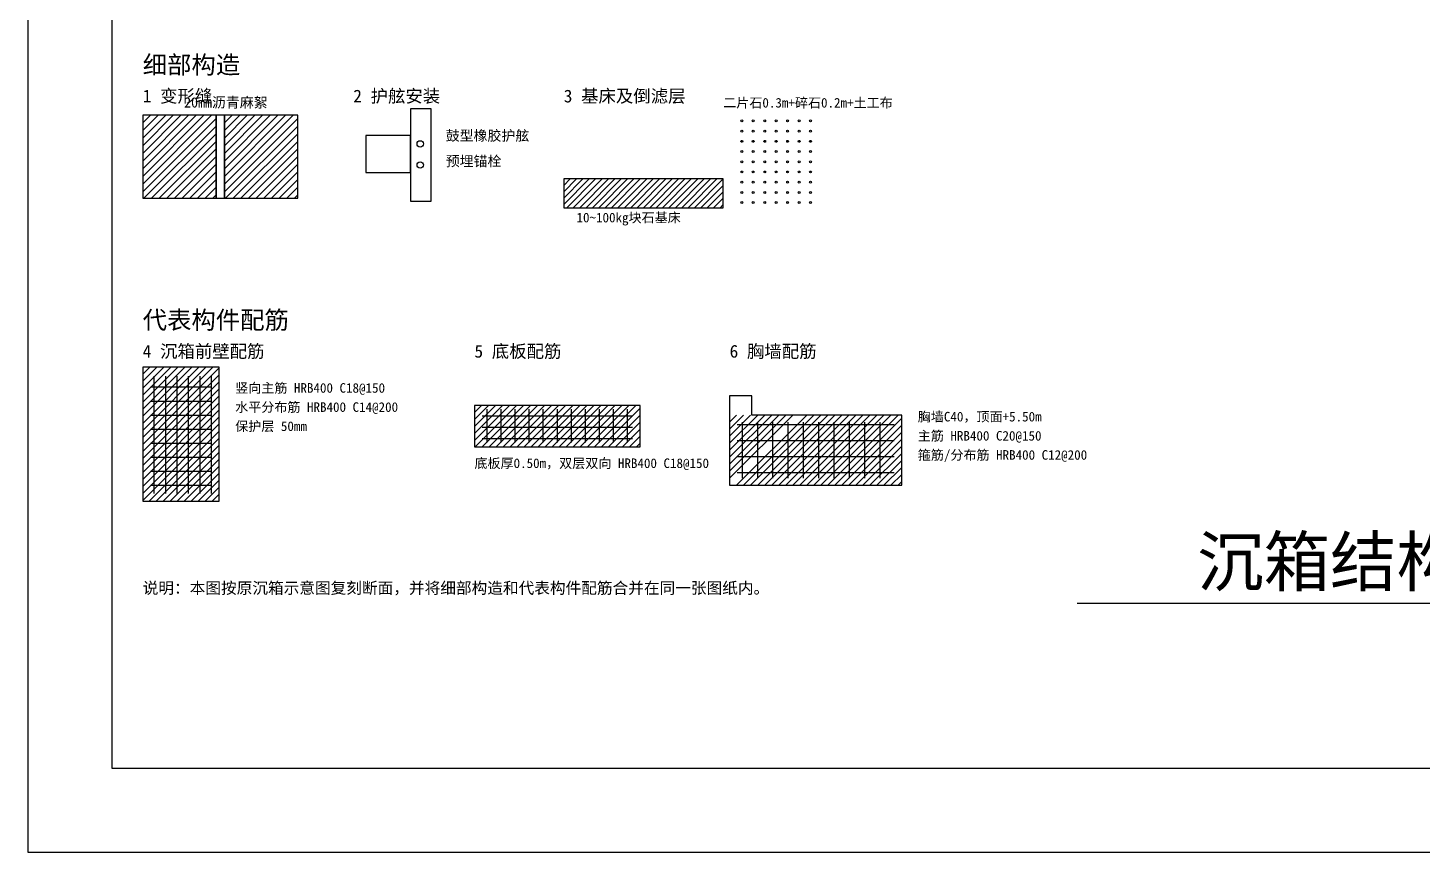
# Model space of a CAD drawing. Header units: metres. Extents: x 0 to 4700, y -1420 to 1900.
# Drawn here: x 0 to 2186, y -1420 to -128 of the extents above; entities that cross this region are included whole.
import ezdxf

# ---------------------------------------------------------------- set-up
doc = ezdxf.new("R2010")
doc.units = ezdxf.units.M
for name, color, linetype in [('BORDER', 7, 'Continuous'), ('CAISSON', 7, 'Continuous'), ('CUT', 7, 'Continuous'), ('EQUIPMENT', 7, 'Continuous'), ('FOUNDATION', 7, 'Continuous'), ('HATCH', 7, 'Continuous'), ('STRUCTURE', 7, 'Continuous'), ('TEXT', 7, 'Continuous')]:
    doc.layers.add(name, color=color, linetype=linetype)
doc.styles.add('CN-SIMSUN', font='SimSun.ttf')

msp = doc.modelspace()

# ---------------------------------------------------------------- linework, layer by layer
at = {"layer": 'BORDER'}
msp.add_line((1645, -1029.636), (3102, -1029.636), dxfattribs=at)
for points in [[(0, -1420), (4700, -1420), (4700, 1899.62), (0, 1899.62), (0, -1420)], [(131.6, -1288.4), (4568.4, -1288.4), (4568.4, 1768.02), (131.6, 1768.02), (131.6, -1288.4)]]:
    msp.add_lwpolyline(points, close=True, dxfattribs=at)
at = {"layer": 'CAISSON'}
for points in [[(180, -395), (295, -395), (295, -265), (180, -265), (180, -395)], [(308, -395), (423, -395), (423, -265), (308, -265), (308, -395)], [(180, -870), (300, -870), (300, -660), (180, -660), (180, -870)], [(700, -785), (960, -785), (960, -720), (700, -720), (700, -785)]]:
    msp.add_lwpolyline(points, close=True, dxfattribs=at)
at = {"layer": 'CUT'}
msp.add_lwpolyline([(295, -395), (308, -395), (308, -265), (295, -265), (295, -395)], close=True, dxfattribs=at)
at = {"layer": 'EQUIPMENT'}
msp.add_lwpolyline([(530, -355), (600, -355), (600, -297), (530, -297), (530, -355)], close=True, dxfattribs=at)
for centre in [(615, -310), (615, -343)]:
    msp.add_circle(centre, 5, dxfattribs=at)
at = {"layer": 'FOUNDATION'}
msp.add_lwpolyline([(840, -410), (1090, -410), (1090, -365), (840, -365), (840, -410)], close=True, dxfattribs=at)
at = {"layer": 'HATCH'}
for p, q in [((180, -265), (180, -265)), ((180, -277), (192, -265)), ((180, -289), (204, -265)), ((180, -301), (216, -265)), ((180, -313), (228, -265)), ((180, -325), (240, -265)), ((180, -337), (252, -265)), ((180, -349), (264, -265)), ((180, -361), (276, -265)), ((180, -373), (288, -265)), ((180, -385), (295, -270)), ((295, -282), (182, -395)), ((308, -265), (308, -265)), ((308, -277), (320, -265)), ((308, -289), (332, -265)), ((308, -301), (344, -265)), ((308, -313), (356, -265)), ((308, -325), (368, -265)), ((308, -337), (380, -265)), ((308, -349), (392, -265)), ((308, -361), (404, -265)), ((308, -373), (416, -265)), ((308, -385), (423, -270)), ((423, -282), (310, -395)), ((295, -294), (194, -395)), ((423, -294), (322, -395)), ((295, -306), (206, -395)), ((295, -318), (218, -395)), ((423, -306), (334, -395)), ((423, -318), (346, -395)), ((295, -330), (230, -395)), ((295, -342), (242, -395)), ((423, -330), (358, -395)), ((423, -342), (370, -395)), ((295, -354), (254, -395)), ((295, -366), (266, -395)), ((423, -354), (382, -395)), ((423, -366), (394, -395)), ((840, -365), (840, -365)), ((840, -375), (850, -365)), ((840, -385), (860, -365)), ((840, -395), (870, -365)), ((840, -405), (880, -365)), ((845, -410), (890, -365)), ((855, -410), (900, -365)), ((865, -410), (910, -365)), ((875, -410), (920, -365)), ((885, -410), (930, -365)), ((895, -410), (940, -365)), ((905, -410), (950, -365)), ((915, -410), (960, -365)), ((925, -410), (970, -365)), ((935, -410), (980, -365)), ((945, -410), (990, -365)), ((955, -410), (1000, -365)), ((965, -410), (1010, -365)), ((975, -410), (1020, -365)), ((985, -410), (1030, -365)), ((995, -410), (1040, -365)), ((1005, -410), (1050, -365)), ((1015, -410), (1060, -365)), ((1025, -410), (1070, -365)), ((1035, -410), (1080, -365)), ((1090, -365), (1045, -410)), ((295, -378), (278, -395)), ((295, -390), (290, -395)), ((423, -378), (406, -395)), ((423, -390), (418, -395)), ((1090, -375), (1055, -410)), ((1090, -385), (1065, -410)), ((1090, -395), (1075, -410)), ((1090, -405), (1085, -410)), ((180, -660), (180, -660)), ((180, -671), (191, -660)), ((180, -682), (202, -660)), ((180, -693), (213, -660)), ((180, -704), (224, -660)), ((180, -715), (235, -660)), ((180, -726), (246, -660)), ((180, -737), (257, -660)), ((180, -748), (268, -660)), ((180, -759), (279, -660)), ((180, -770), (290, -660)), ((180, -781), (300, -661)), ((180, -792), (300, -672)), ((180, -803), (300, -683)), ((180, -814), (300, -694)), ((180, -825), (300, -705)), ((180, -836), (300, -716)), ((700, -720), (700, -720)), ((700, -731), (711, -720)), ((700, -742), (722, -720)), ((700, -753), (733, -720)), ((700, -764), (744, -720)), ((700, -775), (755, -720)), ((701, -785), (766, -720)), ((712, -785), (777, -720)), ((723, -785), (788, -720)), ((734, -785), (799, -720)), ((745, -785), (810, -720)), ((756, -785), (821, -720)), ((767, -785), (832, -720)), ((778, -785), (843, -720)), ((789, -785), (854, -720)), ((800, -785), (865, -720)), ((811, -785), (876, -720)), ((822, -785), (887, -720)), ((833, -785), (898, -720)), ((844, -785), (909, -720)), ((855, -785), (920, -720)), ((866, -785), (931, -720)), ((877, -785), (942, -720)), ((888, -785), (953, -720)), ((180, -847), (300, -727)), ((180, -858), (300, -738)), ((960, -724), (899, -785)), ((960, -735), (910, -785)), ((1100, -735), (1100, -735)), ((1100, -746), (1111, -735)), ((1100, -757), (1122, -735)), ((1100, -768), (1133, -735)), ((1100, -779), (1144, -735)), ((1100, -790), (1155, -735)), ((1100, -801), (1166, -735)), ((1100, -812), (1177, -735)), ((1100, -823), (1188, -735)), ((1100, -834), (1199, -735)), ((1111, -845), (1221, -735)), ((1122, -845), (1232, -735)), ((1133, -845), (1243, -735)), ((1144, -845), (1254, -735)), ((1155, -845), (1265, -735)), ((1166, -845), (1276, -735)), ((1177, -845), (1287, -735)), ((1188, -845), (1298, -735)), ((1199, -845), (1309, -735)), ((1210, -845), (1320, -735)), ((1221, -845), (1331, -735)), ((1232, -845), (1342, -735)), ((1243, -845), (1353, -735)), ((1254, -845), (1364, -735)), ((1370, -740), (1265, -845)), ((180, -869), (300, -749)), ((300, -760), (190, -870)), ((960, -746), (921, -785)), ((960, -757), (932, -785)), ((1370, -751), (1276, -845)), ((1370, -762), (1287, -845)), ((300, -771), (201, -870)), ((300, -782), (212, -870)), ((960, -768), (943, -785)), ((960, -779), (954, -785)), ((1370, -773), (1298, -845)), ((1370, -784), (1309, -845)), ((300, -793), (223, -870)), ((300, -804), (234, -870)), ((1370, -795), (1320, -845)), ((1370, -806), (1331, -845)), ((300, -815), (245, -870)), ((300, -826), (256, -870)), ((1370, -817), (1342, -845)), ((1370, -828), (1353, -845)), ((300, -837), (267, -870)), ((300, -848), (278, -870)), ((1100, -845), (1100, -845)), ((1370, -839), (1364, -845)), ((300, -859), (289, -870)), ((300, -870), (300, -870))]:
    msp.add_line(p, q, dxfattribs=at)
for centre in [(1119, -274), (1137, -274), (1155, -274), (1173, -274), (1191, -274), (1209, -274), (1227, -274), (1119, -290), (1119, -306), (1137, -290), (1137, -306), (1155, -290), (1155, -306), (1173, -290), (1173, -306), (1191, -290), (1191, -306), (1209, -290), (1209, -306), (1227, -290), (1227, -306), (1119, -322), (1137, -322), (1155, -322), (1173, -322), (1191, -322), (1209, -322), (1227, -322), (1119, -338), (1137, -338), (1155, -338), (1173, -338), (1191, -338), (1209, -338), (1227, -338), (1119, -354), (1119, -370), (1137, -354), (1137, -370), (1155, -354), (1155, -370), (1173, -354), (1173, -370), (1191, -354), (1191, -370), (1209, -354), (1209, -370), (1227, -354), (1227, -370), (1119, -386), (1137, -386), (1155, -386), (1173, -386), (1191, -386), (1209, -386), (1227, -386), (1119, -402), (1137, -402), (1155, -402), (1173, -402), (1191, -402), (1209, -402), (1227, -402)]:
    msp.add_circle(centre, 1.5, dxfattribs=at)
at = {"layer": 'STRUCTURE'}
for p, q in [((198, -858), (198, -674)), ((216, -858), (216, -674)), ((234, -858), (234, -674)), ((252, -858), (252, -674)), ((270, -858), (270, -674)), ((288, -858), (288, -674)), ((192, -691), (288, -691)), ((192, -713), (288, -713)), ((192, -735), (288, -735)), ((712, -736), (948, -736)), ((720, -778), (720, -726)), ((742, -778), (742, -726)), ((764, -778), (764, -726)), ((786, -778), (786, -726)), ((808, -778), (808, -726)), ((830, -778), (830, -726)), ((852, -778), (852, -726)), ((874, -778), (874, -726)), ((896, -778), (896, -726)), ((918, -778), (918, -726)), ((940, -778), (940, -726)), ((192, -757), (288, -757)), ((712, -754), (948, -754)), ((1112, -750), (1358, -750)), ((1120, -834), (1120, -746)), ((1144, -834), (1144, -746)), ((1168, -834), (1168, -746)), ((1192, -834), (1192, -746)), ((1216, -834), (1216, -746)), ((1240, -834), (1240, -746)), ((1264, -834), (1264, -746)), ((1288, -834), (1288, -746)), ((1312, -834), (1312, -746)), ((1336, -834), (1336, -746)), ((192, -779), (288, -779)), ((712, -772), (948, -772)), ((1112, -775), (1358, -775)), ((192, -801), (288, -801)), ((1112, -800), (1358, -800)), ((192, -823), (288, -823)), ((1112, -825), (1358, -825)), ((192, -845), (288, -845))]:
    msp.add_line(p, q, dxfattribs=at)
for points in [[(600, -400), (632, -400), (632, -255), (600, -255), (600, -400)], [(1100, -845), (1370, -845), (1370, -735), (1135, -735), (1135, -705), (1100, -705), (1100, -845)]]:
    msp.add_lwpolyline(points, close=True, dxfattribs=at)

# ---------------------------------------------------------------- texts
at = {"layer": 'TEXT', "style": 'CN-SIMSUN'}
for s, height, p in [('细部构造', 28, (180, -200)), ('1 变形缝', 20, (180, -245)), ('20mm沥青麻絮', 16, (245, -253)), ('2 护舷安装', 20, (510, -245)), ('3 基床及倒滤层', 20, (840, -245)), ('二片石0.3m+碎石0.2m+土工布', 15, (1090, -253)), ('鼓型橡胶护舷', 16, (655, -305)), ('预埋锚栓', 16, (655, -345)), ('10~100kg块石基床', 15, (860, -433)), ('代表构件配筋', 28, (180, -600)), ('4 沉箱前壁配筋', 20, (180, -645)), ('5 底板配筋', 20, (700, -645)), ('6 胸墙配筋', 20, (1100, -645)), ('竖向主筋 HRB400 C18@150', 15, (325, -700)), ('水平分布筋 HRB400 C14@200', 15, (325, -730)), ('保护层 50mm', 15, (325, -760)), ('胸墙C40，顶面+5.50m', 15, (1395, -745)), ('主筋 HRB400 C20@150', 15, (1395, -775)), ('底板厚0.50m，双层双向 HRB400 C18@150', 15, (700, -818)), ('箍筋/分布筋 HRB400 C12@200', 15, (1395, -805)), ('沉箱结构断面、细部构造及代表配筋图', 76.35125, (1833, -1002.913)), ('说明：本图按原沉箱示意图复刻断面，并将细部构造和代表构件配筋合并在同一张图纸内。', 18, (180, -1015))]:
    msp.add_text(s, height=height, dxfattribs=at).set_placement(p)

doc.saveas('drawing.dxf')
